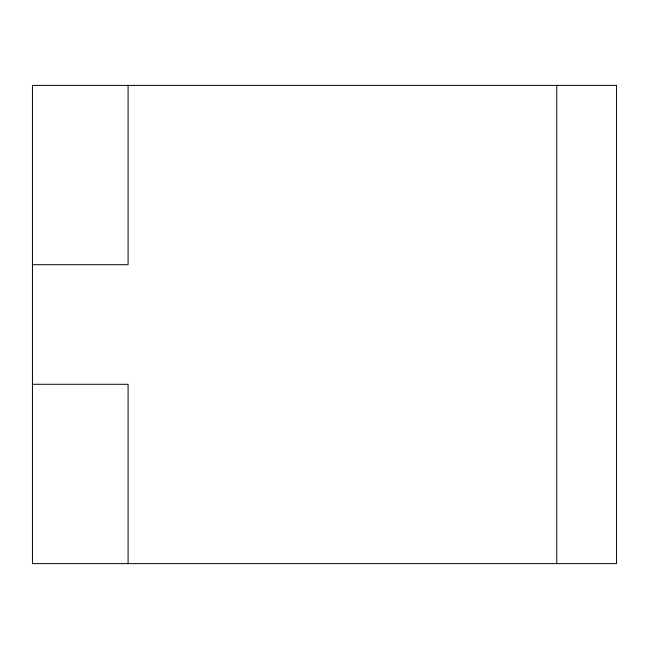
<?xml version="1.0" encoding="UTF-8"?>
<svg xmlns="http://www.w3.org/2000/svg" width="649" height="649" viewBox="0 0 649 649"><rect width="100%" height="100%" fill="white"/><g stroke="black" fill="none" stroke-linecap="round" stroke-linejoin="round"><path stroke-width="0.97" d="M32.45 264.719L128.096 264.719L128.096 85.384M32.45 384.281L128.096 384.281L128.096 563.616M556.769 85.384L556.769 563.616M616.55 85.384L32.45 85.384L32.45 563.616L616.55 563.616L616.55 85.384"/></g></svg>
